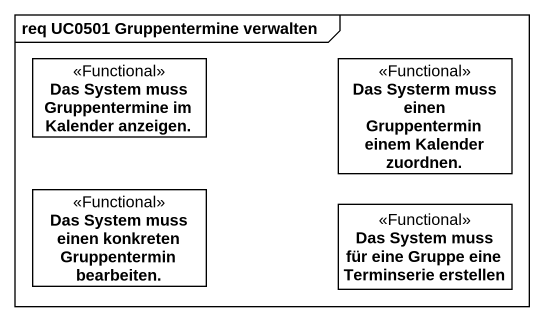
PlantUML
@startuml
mainframe req UC0501 Gruppentermine verwalten
hide circle
hide empty members
class "Das System muss Gruppentermine im Kalender anzeigen." as Das_System_muss <<Functional>>
class "Das Systerm muss einen Gruppentermin einem Kalender zuordnen." as Das_Systerm_muss_einen <<Functional>>
class "Das System muss einen konkreten Gruppentermin bearbeiten." as Das_System_muss_einen <<Functional>>
class "Das System muss für eine Gruppe eine Terminserie erstellen" as Das_System_muss_für_eine <<Functional>>
@enduml
